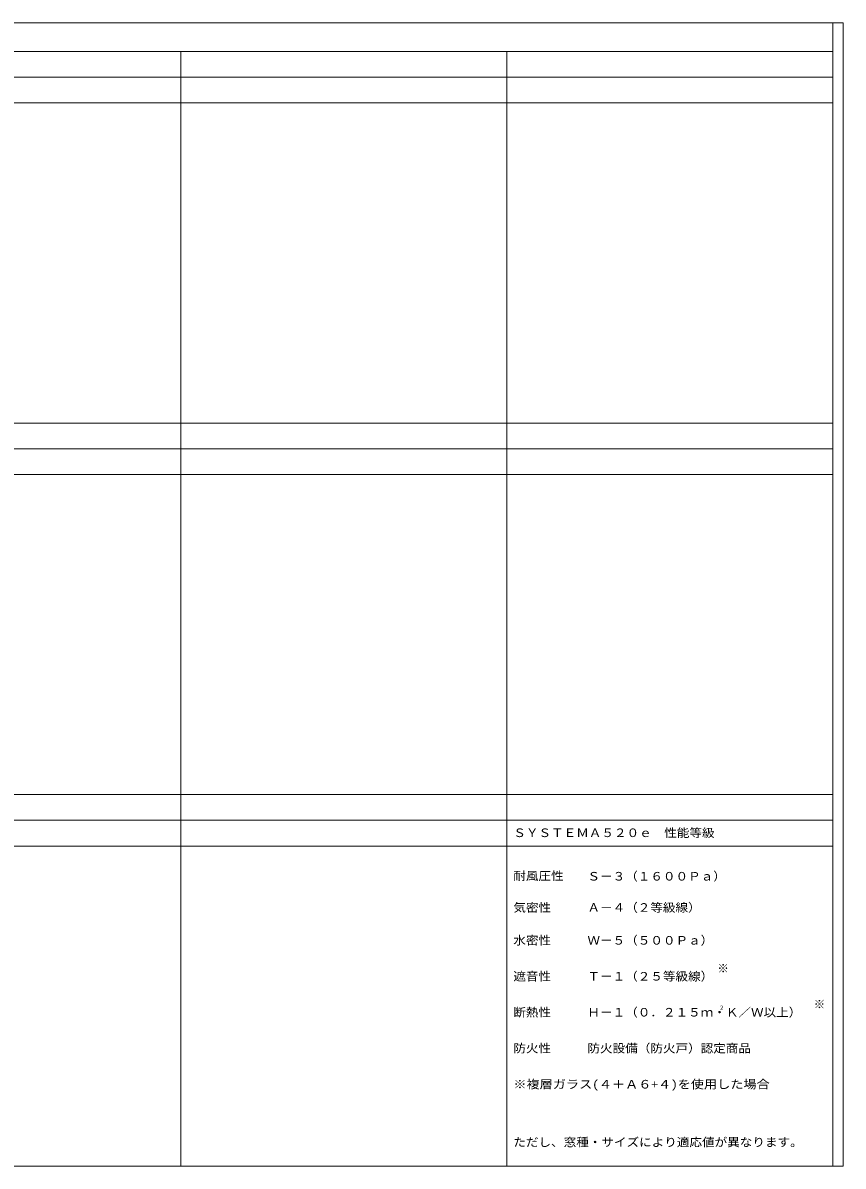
# Model space of a CAD drawing. Units: millimetres, scale not verified. Extents: x -14850 to 13831, y -10500 to 9500.
# Drawn here: x -509 to 13831, y -10500 to 9500 of the extents above; entities that cross this region are included whole.
import ezdxf
from ezdxf.enums import TextEntityAlignment as Align

# ---------------------------------------------------------------- set-up
doc = ezdxf.new("R2010")
doc.units = ezdxf.units.MM
doc.header["$LTSCALE"] = 50
doc.layers.add('0-0_0', color=7, linetype='Continuous')
doc.layers.add('0-1_USER1', color=7, linetype='Continuous', lineweight=9)
doc.styles.add('ＭＳ ゴシック', font='')
doc.styles.get('ＭＳ ゴシック').set_extended_font_data('MS Gothic')

msp = doc.modelspace()

# ---------------------------------------------------------------- linework, layer by layer
at = {"layer": '0-1_USER1'}
for p, q in [((-14850, 9500), (13831.02, 9500)), ((13650, -10500), (13650, 9500)), ((13831.02, -10500), (13831.02, 9500)), ((-14850, 9000), (13650, 9000)), ((2250, -10500), (2250, 9000)), ((7950, -10500), (7950, 9000)), ((-14850, 8550), (13650, 8550)), ((-14850, 8100), (13650, 8100)), ((-14850, 2500), (13650, 2500)), ((-14850, 2050), (13650, 2050)), ((-14850, 1600), (13650, 1600)), ((-14850, -4000), (13650, -4000)), ((-14850, -4450), (13650, -4450)), ((-14850, -4900), (13650, -4900)), ((-14850, -10500), (13831.02, -10500))]:
    msp.add_line(p, q, dxfattribs=at)

# ---------------------------------------------------------------- texts
at = {"layer": '0-0_0', "style": 'ＭＳ ゴシック'}
for s, width, p in [('ＳＹＳＴＥＭＡ５２０ｅ\u3000性能等級', 1.1, (8065, -4787.38)), ('耐風圧性', 1.1, (8065, -5540.78)), ('Ｓ－３（１６００Ｐａ）', 1.1, (9361.05, -5548.28)), ('気密性', 1.1, (8065, -6094.19)), ('Ａ－４（２等級線）', 1.1, (9361.05, -6094.19)), ('水密性', 1.1, (8065, -6669.19)), ('Ｗ－５（５００Ｐａ）', 1.1, (9361.05, -6669.19)), ('遮音性', 1.1, (8065, -7298.26)), ('Ｔ－１（２５等級線）', 1.1, (9361.05, -7298.17)), ('断熱性', 1.1, (8065, -7927.58)), ('Ｈ－１（０．２１５ｍ・Ｋ／Ｗ以上）', 1.1, (9361.05, -7927.49)), ('防火性', 1.1, (8065, -8556.89)), ('防火設備（防火戸）認定商品', 1.1, (9361.05, -8556.81)), ('※複層ガラス(４＋Ａ６+４)を使用した場合', 1.15, (8065, -9186.21)), ('ただし、窓種・サイズにより適応値が異なります。', 1.1, (8065, -10198.92))]:
    msp.add_text(s, height=146.6, dxfattribs=dict(at, width=width)).set_placement(p, align=Align.BOTTOM_LEFT)
for p in [(11633.08, -7158.84), (13316.54, -7785.99)]:
    msp.add_text('※', height=146.6, dxfattribs=at).set_placement(p, align=Align.BOTTOM_LEFT)
at = {"layer": '0-0_0', "color": 4, "style": 'ＭＳ ゴシック'}
msp.add_text('2', height=73.31, dxfattribs=at).set_placement((11679.57, -7785.99), align=Align.BOTTOM_LEFT)

doc.saveas('drawing.dxf')
